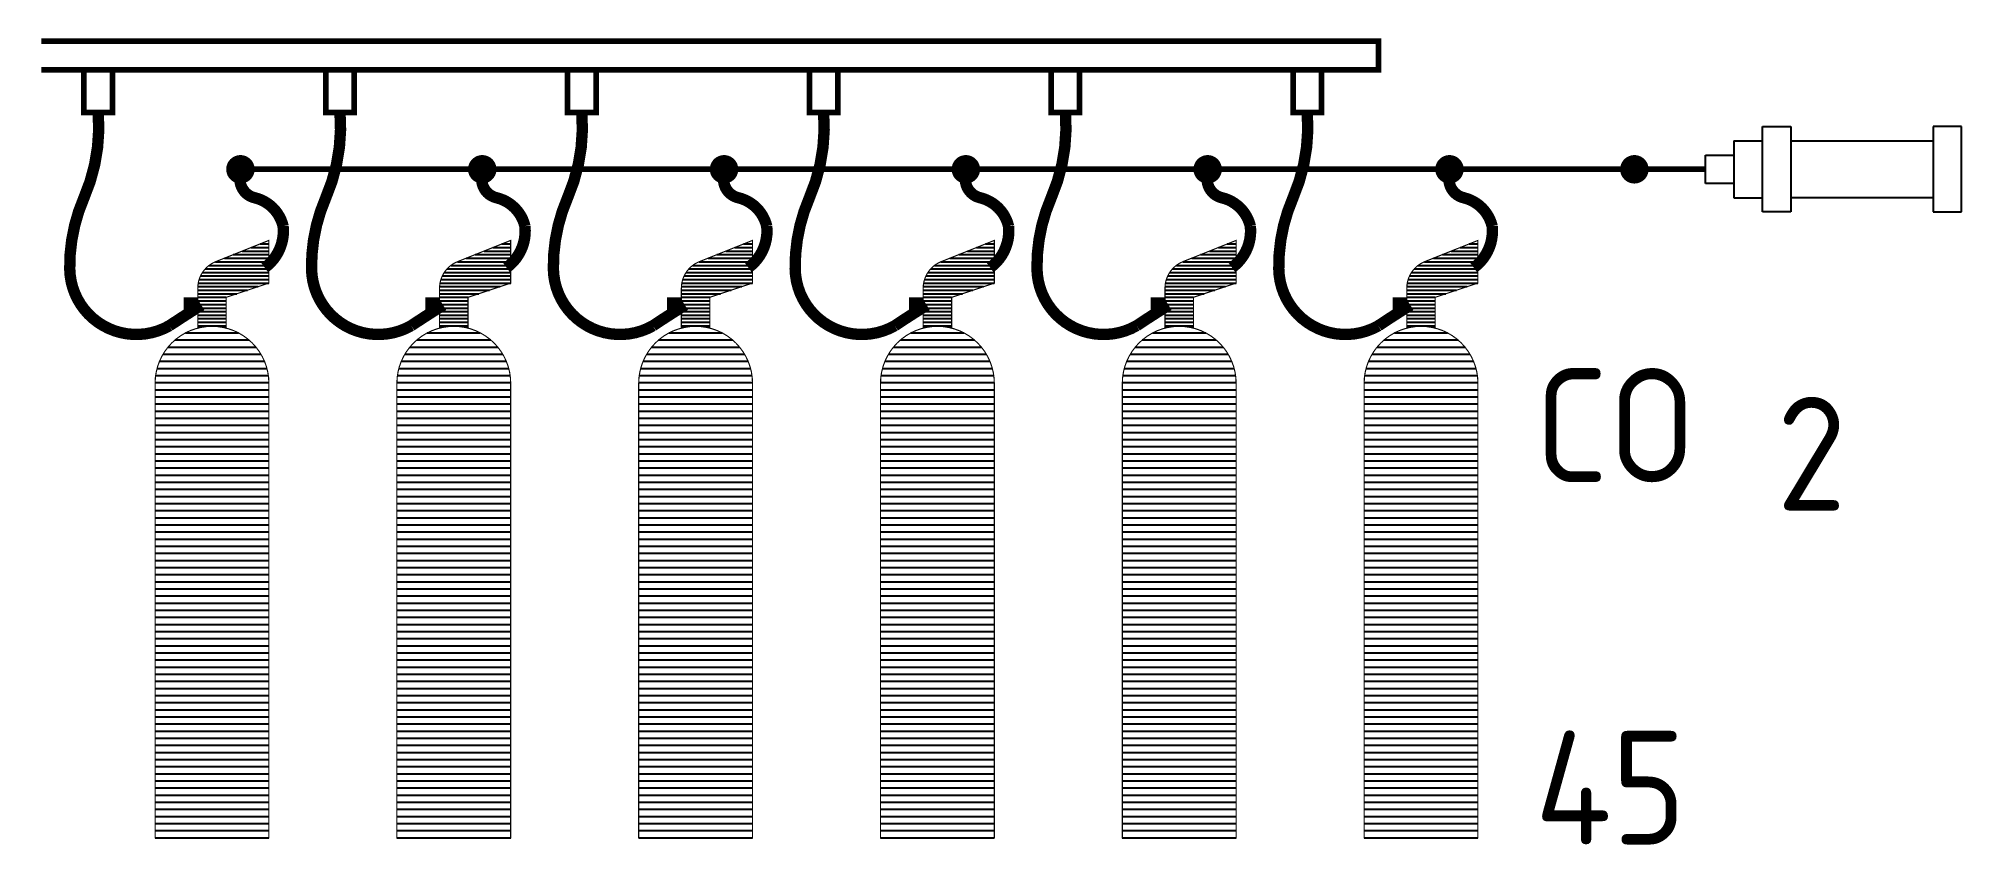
# Model space of a CAD drawing. Extents: x 453.9 to 487.8, y 195.9 to 210.1.
import ezdxf

# ---------------------------------------------------------------- set-up
doc = ezdxf.new("R2010")
doc.units = 0
doc.header["$LTSCALE"] = 2
doc.layers.get('0').update_dxf_attribs({"color": 16, "linetype": 'CONTINUOUS'})
for name, color, linetype in [('ROOD', 1, 'CONTINUOUS'), ('TXT', 7, 'CONTINUOUS'), ('VEILIG', 7, 'CONTINUOUS')]:
    doc.layers.add(name, color=color, linetype=linetype)
doc.styles.get("Standard").update_dxf_attribs({"font": 'ISO'})

# ---------------------------------------------------------------- blocks, each defined once
blk = doc.blocks.new('*X')
at = {"color": 0}
for p, q in [((9.688, 96.375), (10, 96.375)), ((9.844, 96.438), (10, 96.438)), ((8.882, 96), (10, 96)), ((8.951, 96.062), (10, 96.062)), ((9.063, 96.125), (10, 96.125)), ((9.219, 96.188), (10, 96.188)), ((9.375, 96.25), (10, 96.25)), ((9.531, 96.312), (10, 96.312)), ((8.751, 95.688), (9.812, 95.688)), ((8.758, 95.75), (10, 95.75)), ((8.773, 95.812), (10, 95.812)), ((8.798, 95.875), (10, 95.875)), ((8.833, 95.938), (10, 95.938)), ((8.75, 95.625), (9.625, 95.625)), ((8.75, 95.562), (9.438, 95.562)), ((8.75, 95.5), (9.25, 95.5)), ((8.75, 95.438), (9.25, 95.438)), ((8.75, 95.375), (9.25, 95.375)), ((8.75, 95.312), (9.25, 95.312)), ((8.75, 95.25), (9.25, 95.25)), ((8.75, 95.188), (9.25, 95.188)), ((8.75, 95.125), (9.25, 95.125)), ((8.75, 95.062), (9.25, 95.062)), ((8.75, 95), (9, 95)), ((9, 95), (9.25, 95)), ((8.35, 94.75), (9.65, 94.75)), ((8.534, 94.875), (9.466, 94.875)), ((8.077, 94.375), (9.923, 94.375)), ((8.14, 94.5), (9.86, 94.5)), ((8.227, 94.625), (9.773, 94.625)), ((8, 94), (10, 94)), ((8.009, 94.125), (9.991, 94.125)), ((8.034, 94.25), (9.966, 94.25)), ((8, 93.875), (10, 93.875)), ((8, 93.75), (10, 93.75)), ((8, 93.625), (10, 93.625)), ((8, 93.5), (10, 93.5)), ((8, 93.375), (10, 93.375)), ((8, 93.25), (10, 93.25)), ((8, 93.125), (10, 93.125)), ((8, 93), (10, 93)), ((8, 92.875), (10, 92.875)), ((8, 92.75), (10, 92.75)), ((8, 92.625), (10, 92.625)), ((8, 92.5), (10, 92.5)), ((8, 92.375), (10, 92.375)), ((8, 92.25), (10, 92.25)), ((8, 92.125), (10, 92.125)), ((8, 92), (10, 92)), ((8, 91.875), (10, 91.875)), ((8, 91.75), (10, 91.75)), ((8, 91.625), (10, 91.625)), ((8, 91.5), (10, 91.5)), ((8, 91.375), (10, 91.375)), ((8, 91.25), (10, 91.25)), ((8, 91.125), (10, 91.125)), ((8, 91), (10, 91)), ((8, 90.875), (10, 90.875)), ((8, 90.75), (10, 90.75)), ((8, 90.625), (10, 90.625)), ((8, 90.5), (10, 90.5)), ((8, 90.375), (10, 90.375)), ((8, 90.25), (10, 90.25)), ((8, 90.125), (10, 90.125)), ((8, 90), (10, 90)), ((8, 89.875), (10, 89.875)), ((8, 89.75), (10, 89.75)), ((8, 89.625), (10, 89.625)), ((8, 89.5), (10, 89.5)), ((8, 89.375), (10, 89.375)), ((8, 89.25), (10, 89.25)), ((8, 89.125), (10, 89.125)), ((8, 89), (10, 89)), ((8, 88.875), (10, 88.875)), ((8, 88.75), (10, 88.75)), ((8, 88.625), (10, 88.625)), ((8, 88.5), (10, 88.5)), ((8, 88.375), (10, 88.375)), ((8, 88.25), (10, 88.25)), ((8, 88.125), (10, 88.125)), ((8, 88), (10, 88)), ((8, 87.875), (10, 87.875)), ((8, 87.75), (10, 87.75)), ((8, 87.625), (10, 87.625)), ((8, 87.5), (10, 87.5)), ((8, 87.375), (10, 87.375)), ((8, 87.25), (10, 87.25)), ((8, 87.125), (10, 87.125)), ((8, 87), (10, 87)), ((8, 86.875), (10, 86.875)), ((8, 86.75), (10, 86.75)), ((8, 86.625), (10, 86.625)), ((8, 86.5), (10, 86.5)), ((8, 86.375), (10, 86.375)), ((8, 86.25), (10, 86.25)), ((8, 86.125), (10, 86.125)), ((8, 86), (10, 86))]:
    blk.add_line(p, q, dxfattribs=at)

msp = doc.modelspace()

# ---------------------------------------------------------------- linework, layer by layer
at = {"layer": 'VEILIG', "color": 0}
for p, q in [((483.75, 208.25), (483.75, 207.25)), ((483.75, 208.25), (484.25, 208.25)), ((484.25, 207), (484.25, 208.5)), ((484.25, 208.5), (484.75, 208.5)), ((484.75, 208.5), (484.75, 207)), ((484.75, 208.25), (487.25, 208.25)), ((487.25, 208.5), (487.25, 207)), ((487.75, 208.5), (487.25, 208.5)), ((487.75, 207), (487.75, 208.5)), ((483.25, 207.5), (483.25, 208)), ((483.25, 208), (483.75, 208)), ((483.75, 207.5), (483.25, 207.5)), ((483.75, 207.25), (484.25, 207.25)), ((487.25, 207.25), (484.75, 207.25)), ((484.75, 207), (484.25, 207)), ((487.25, 207), (487.75, 207))]:
    msp.add_line(p, q, dxfattribs=at)
for points, const_width in [([(454, 209.5), (477.5, 209.5), (477.5, 210), (454, 210)], 0.1), ([(454.75, 209.5), (454.75, 208.75), (455.25, 208.75), (455.25, 209.5)], 0.1), ([(459, 209.5), (459, 208.75), (459.5, 208.75), (459.5, 209.5)], 0.1), ([(463.25, 209.5), (463.25, 208.75), (463.75, 208.75), (463.75, 209.5)], 0.1), ([(467.5, 209.5), (467.5, 208.75), (468, 208.75), (468, 209.5)], 0.1), ([(471.75, 209.5), (471.75, 208.75), (472.25, 208.75), (472.25, 209.5)], 0.1), ([(476, 209.5), (476, 208.75), (476.5, 208.75), (476.5, 209.5)], 0.1), ([(457.5, 207.75), (483.25, 207.75)], 0.1), ([(456, 196.75), (458, 196.75)], 0.02), ([(460.25, 196.75), (462.25, 196.75)], 0.02), ([(464.5, 196.75), (466.5, 196.75)], 0.02), ([(468.75, 196.75), (470.75, 196.75)], 0.02), ([(473, 196.75), (475, 196.75)], 0.02), ([(477.25, 196.75), (479.25, 196.75)], 0.02)]:
    msp.add_lwpolyline(points, dxfattribs=dict(at, const_width=const_width))
at = {"layer": 'VEILIG', "color": 0, "const_width": 0.2}
for points in [[(456.813, 205.362, 0.009083), (456.25, 205, -0.570117), (454.5, 206, -0.106769), (454.75, 207.25, 0.123106), (455, 208.75)], [(461.063, 205.362, 0.009083), (460.5, 205, -0.570117), (458.75, 206, -0.106769), (459, 207.25, 0.123106), (459.25, 208.75)], [(465.313, 205.362, 0.009083), (464.75, 205, -0.570117), (463, 206, -0.106769), (463.25, 207.25, 0.123106), (463.5, 208.75)], [(469.563, 205.362, 0.009083), (469, 205, -0.570117), (467.25, 206, -0.106769), (467.5, 207.25, 0.123106), (467.75, 208.75)], [(473.813, 205.362, 0.009083), (473.25, 205, -0.570117), (471.5, 206, -0.106769), (471.75, 207.25, 0.123106), (472, 208.75)], [(478.063, 205.362, 0.009083), (477.5, 205, -0.570117), (475.75, 206, -0.106769), (476, 207.25, 0.123106), (476.25, 208.75)], [(457.5, 207.75, 0.117219), (457.5, 207.5, 0.283242), (457.75, 207.25, -0.283242), (458.25, 206.75, -0.268286), (457.927, 206.021, 0.026767)], [(461.75, 207.75, 0.117219), (461.75, 207.5, 0.283242), (462, 207.25, -0.283242), (462.5, 206.75, -0.268286), (462.177, 206.021, 0.026767)], [(466, 207.75, 0.117219), (466, 207.5, 0.283242), (466.25, 207.25, -0.283242), (466.75, 206.75, -0.268286), (466.427, 206.021, 0.026767)], [(470.25, 207.75, 0.117219), (470.25, 207.5, 0.283242), (470.5, 207.25, -0.283242), (471, 206.75, -0.268286), (470.677, 206.021, 0.026767)], [(474.5, 207.75, 0.117219), (474.5, 207.5, 0.283242), (474.75, 207.25, -0.283242), (475.25, 206.75, -0.268286), (474.927, 206.021, 0.026767)], [(478.75, 207.75, 0.117219), (478.75, 207.5, 0.283242), (479, 207.25, -0.283242), (479.5, 206.75, -0.268286), (479.177, 206.021, 0.026767)]]:
    msp.add_lwpolyline(points, format="xyb", dxfattribs=at)
at = {"layer": 'VEILIG', "color": 0}
for points, const_width in [([(457.375, 207.75, 1), (457.625, 207.75, 1)], 0.25), ([(461.625, 207.75, 1), (461.875, 207.75, 1)], 0.25), ([(465.875, 207.75, 1), (466.125, 207.75, 1)], 0.25), ([(470.125, 207.75, 1), (470.375, 207.75, 1)], 0.25), ([(474.375, 207.75, 1), (474.625, 207.75, 1)], 0.25), ([(478.625, 207.75, 1), (478.875, 207.75, 1)], 0.25), ([(481.875, 207.75, 1), (482.125, 207.75, 1)], 0.25), ([(457.064, 206.126), (458, 206.5), (458, 205.75), (457.25, 205.5), (457.25, 204.968, 0.127017), (456.75, 204.968), (456.75, 205.661, -0.306678)], 0.02), ([(461.314, 206.126), (462.25, 206.5), (462.25, 205.75), (461.5, 205.5), (461.5, 204.968, 0.127017), (461, 204.968), (461, 205.661, -0.306678)], 0.02), ([(465.564, 206.126), (466.5, 206.5), (466.5, 205.75), (465.75, 205.5), (465.75, 204.968, 0.127017), (465.25, 204.968), (465.25, 205.661, -0.306678)], 0.02), ([(469.814, 206.126), (470.75, 206.5), (470.75, 205.75), (470, 205.5), (470, 204.968, 0.127017), (469.5, 204.968), (469.5, 205.661, -0.306678)], 0.02), ([(474.064, 206.126), (475, 206.5), (475, 205.75), (474.25, 205.5), (474.25, 204.968, 0.127017), (473.75, 204.968), (473.75, 205.661, -0.306678)], 0.02), ([(478.314, 206.126), (479.25, 206.5), (479.25, 205.75), (478.5, 205.5), (478.5, 204.968, 0.127017), (478, 204.968), (478, 205.661, -0.306678)], 0.02), ([(458, 196), (458, 203.99, 1), (456, 203.99), (456, 196)], 0.02), ([(462.25, 196), (462.25, 203.99, 1), (460.25, 203.99), (460.25, 196)], 0.02), ([(466.5, 196), (466.5, 203.99, 1), (464.5, 203.99), (464.5, 196)], 0.02), ([(470.75, 196), (470.75, 203.99, 1), (468.75, 203.99), (468.75, 196)], 0.02), ([(475, 196), (475, 203.99, 1), (473, 203.99), (473, 196)], 0.02), ([(479.25, 196), (479.25, 203.99, 1), (477.25, 203.99), (477.25, 196)], 0.02)]:
    msp.add_lwpolyline(points, format="xyb", close=True, dxfattribs=dict(at, const_width=const_width))
for points in [[(456.75, 205.5), (456.75, 205.25), (456.5, 205.5), (456.5, 205.25)], [(461, 205.5), (461, 205.25), (460.75, 205.5), (460.75, 205.25)], [(465.25, 205.5), (465.25, 205.25), (465, 205.5), (465, 205.25)], [(469.5, 205.5), (469.5, 205.25), (469.25, 205.5), (469.25, 205.25)], [(473.75, 205.5), (473.75, 205.25), (473.5, 205.5), (473.5, 205.25)], [(478, 205.5), (478, 205.25), (477.75, 205.5), (477.75, 205.25)]]:
    msp.add_solid(points, dxfattribs=at)

# ---------------------------------------------------------------- block references
at = {"layer": 'ROOD', "color": 0}
for p in [(448, 110), (452.25, 110), (456.5, 110), (460.75, 110), (465, 110), (469.25, 110)]:
    msp.add_blockref('*X', p, dxfattribs=at)
at = {"layer": 'VEILIG', "color": 0}
for p in [(448, 110), (452.25, 110), (456.5, 110), (460.75, 110), (465, 110), (469.25, 110)]:
    msp.add_blockref('*X', p, dxfattribs=at)

# ---------------------------------------------------------------- texts
at = {"layer": 'TXT', "color": 0}
for s, p in [('CO', (480.25, 202.25)), ('2', (484.5, 201.75)), ('45', (480.25, 195.881))]:
    msp.add_text(s, height=2, dxfattribs=at).set_placement(p)

doc.saveas('drawing.dxf')
